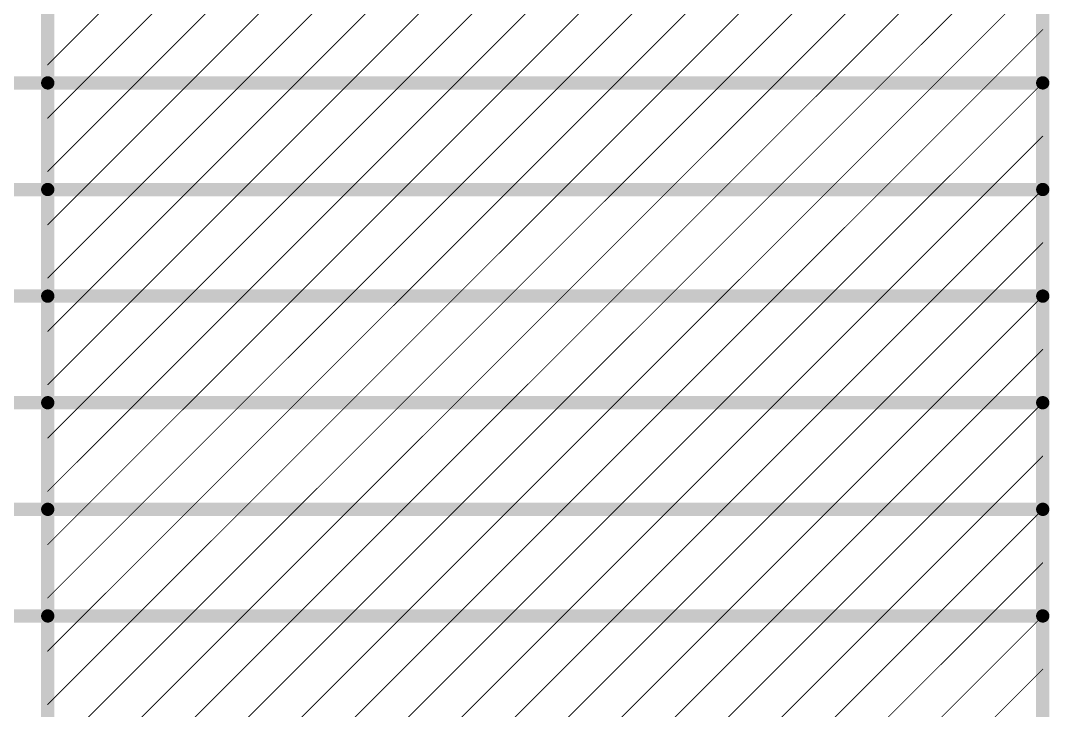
# Model space of a CAD drawing. Header units: inches. Extents: x -6 to 283, y -12 to 154.
# Drawn here: x 92.11 to 121.52, y 114.94 to 134.67 of the extents above; entities that cross this region are included whole.
import ezdxf

# ---------------------------------------------------------------- set-up
doc = ezdxf.new("R2010")
doc.units = ezdxf.units.IN
doc.layers.add('Dimensions', color=6, linetype='Continuous')

msp = doc.modelspace()

# ---------------------------------------------------------------- linework, layer by layer
at = {"layer": 'Dimensions'}
for points in [[(92.889, 74.974, 0.381, 0.381, 0), (92.889, 154.222, 0.381, 0.381, 0)], [(121.329, 74.974, 0.381, 0.381, 0), (121.329, 154.222, 0.381, 0.381, 0)], [(92.889, 133.402, 0.0254, 0.0254, 0), (95.421, 135.934, 0.0254, 0.0254, 0)], [(93.897, 132.886, 0.0254, 0.0254, 0), (96.945, 135.934, 0.0254, 0.0254, 0)], [(95.421, 132.886, 0.0254, 0.0254, 0), (98.469, 135.934, 0.0254, 0.0254, 0)], [(96.945, 132.886, 0.0254, 0.0254, 0), (99.993, 135.934, 0.0254, 0.0254, 0)], [(98.469, 132.886, 0.0254, 0.0254, 0), (101.517, 135.934, 0.0254, 0.0254, 0)], [(99.993, 132.886, 0.0254, 0.0254, 0), (103.041, 135.934, 0.0254, 0.0254, 0)], [(101.517, 132.886, 0.0254, 0.0254, 0), (104.565, 135.934, 0.0254, 0.0254, 0)], [(103.041, 132.886, 0.0254, 0.0254, 0), (106.089, 135.934, 0.0254, 0.0254, 0)], [(104.565, 132.886, 0.0254, 0.0254, 0), (107.613, 135.934, 0.0254, 0.0254, 0)], [(106.089, 132.886, 0.0254, 0.0254, 0), (109.137, 135.934, 0.0254, 0.0254, 0)], [(107.613, 132.886, 0.0254, 0.0254, 0), (110.661, 135.934, 0.0254, 0.0254, 0)], [(109.137, 132.886, 0.0254, 0.0254, 0), (112.185, 135.934, 0.0254, 0.0254, 0)], [(110.661, 132.886, 0.0254, 0.0254, 0), (113.709, 135.934, 0.0254, 0.0254, 0)], [(112.185, 132.886, 0.0254, 0.0254, 0), (115.233, 135.934, 0.0254, 0.0254, 0)], [(113.709, 132.886, 0.0254, 0.0254, 0), (116.757, 135.934, 0.0254, 0.0254, 0)], [(115.233, 132.886, 0.0254, 0.0254, 0), (118.281, 135.934, 0.0254, 0.0254, 0)], [(116.757, 132.886, 0.0254, 0.0254, 0), (119.805, 135.934, 0.0254, 0.0254, 0)], [(118.281, 132.886, 0.0254, 0.0254, 0), (121.329, 135.934, 0.0254, 0.0254, 0)], [(119.805, 132.886, 0.0254, 0.0254, 0), (121.329, 134.41, 0.0254, 0.0254, 0)], [(78.415, 132.886, 0.381, 0.381, 0), (92.889, 132.886, 0.381, 0.381, 0)], [(92.889, 132.886, 0.381, 0.381, 0), (121.329, 132.886, 0.381, 0.381, 0)], [(92.889, 130.354, 0.0254, 0.0254, 0), (95.421, 132.886, 0.0254, 0.0254, 0)], [(92.889, 131.878, 0.0254, 0.0254, 0), (93.897, 132.886, 0.0254, 0.0254, 0)], [(93.897, 129.838, 0.0254, 0.0254, 0), (96.945, 132.886, 0.0254, 0.0254, 0)], [(95.421, 129.838, 0.0254, 0.0254, 0), (98.469, 132.886, 0.0254, 0.0254, 0)], [(96.945, 129.838, 0.0254, 0.0254, 0), (99.993, 132.886, 0.0254, 0.0254, 0)], [(98.469, 129.838, 0.0254, 0.0254, 0), (101.517, 132.886, 0.0254, 0.0254, 0)], [(99.993, 129.838, 0.0254, 0.0254, 0), (103.041, 132.886, 0.0254, 0.0254, 0)], [(101.517, 129.838, 0.0254, 0.0254, 0), (104.565, 132.886, 0.0254, 0.0254, 0)], [(103.041, 129.838, 0.0254, 0.0254, 0), (106.089, 132.886, 0.0254, 0.0254, 0)], [(104.565, 129.838, 0.0254, 0.0254, 0), (107.613, 132.886, 0.0254, 0.0254, 0)], [(106.089, 129.838, 0.0254, 0.0254, 0), (109.137, 132.886, 0.0254, 0.0254, 0)], [(107.613, 129.838, 0.0254, 0.0254, 0), (110.661, 132.886, 0.0254, 0.0254, 0)], [(109.137, 129.838, 0.0254, 0.0254, 0), (112.185, 132.886, 0.0254, 0.0254, 0)], [(110.661, 129.838, 0.0254, 0.0254, 0), (113.709, 132.886, 0.0254, 0.0254, 0)], [(112.185, 129.838, 0.0254, 0.0254, 0), (115.233, 132.886, 0.0254, 0.0254, 0)], [(113.709, 129.838, 0.0254, 0.0254, 0), (116.757, 132.886, 0.0254, 0.0254, 0)], [(115.233, 129.838, 0.0254, 0.0254, 0), (118.281, 132.886, 0.0254, 0.0254, 0)], [(116.757, 129.838, 0.0254, 0.0254, 0), (119.805, 132.886, 0.0254, 0.0254, 0)], [(118.281, 129.838, 0.0254, 0.0254, 0), (121.329, 132.886, 0.0254, 0.0254, 0)], [(119.805, 129.838, 0.0254, 0.0254, 0), (121.329, 131.362, 0.0254, 0.0254, 0)], [(78.415, 129.838, 0.381, 0.381, 0), (92.889, 129.838, 0.381, 0.381, 0)], [(92.889, 129.838, 0.381, 0.381, 0), (121.329, 129.838, 0.381, 0.381, 0)], [(92.889, 127.306, 0.0254, 0.0254, 0), (95.421, 129.838, 0.0254, 0.0254, 0)], [(92.889, 128.83, 0.0254, 0.0254, 0), (93.897, 129.838, 0.0254, 0.0254, 0)], [(93.897, 126.79, 0.0254, 0.0254, 0), (96.945, 129.838, 0.0254, 0.0254, 0)], [(95.421, 126.79, 0.0254, 0.0254, 0), (98.469, 129.838, 0.0254, 0.0254, 0)], [(96.945, 126.79, 0.0254, 0.0254, 0), (99.993, 129.838, 0.0254, 0.0254, 0)], [(98.469, 126.79, 0.0254, 0.0254, 0), (101.517, 129.838, 0.0254, 0.0254, 0)], [(99.993, 126.79, 0.0254, 0.0254, 0), (103.041, 129.838, 0.0254, 0.0254, 0)], [(101.517, 126.79, 0.0254, 0.0254, 0), (104.565, 129.838, 0.0254, 0.0254, 0)], [(103.041, 126.79, 0.0254, 0.0254, 0), (106.089, 129.838, 0.0254, 0.0254, 0)], [(104.565, 126.79, 0.0254, 0.0254, 0), (107.613, 129.838, 0.0254, 0.0254, 0)], [(106.089, 126.79, 0.0254, 0.0254, 0), (109.137, 129.838, 0.0254, 0.0254, 0)], [(107.613, 126.79, 0.0254, 0.0254, 0), (110.661, 129.838, 0.0254, 0.0254, 0)], [(109.137, 126.79, 0.0254, 0.0254, 0), (112.185, 129.838, 0.0254, 0.0254, 0)], [(110.661, 126.79, 0.0254, 0.0254, 0), (113.709, 129.838, 0.0254, 0.0254, 0)], [(112.185, 126.79, 0.0254, 0.0254, 0), (115.233, 129.838, 0.0254, 0.0254, 0)], [(113.709, 126.79, 0.0254, 0.0254, 0), (116.757, 129.838, 0.0254, 0.0254, 0)], [(115.233, 126.79, 0.0254, 0.0254, 0), (118.281, 129.838, 0.0254, 0.0254, 0)], [(116.757, 126.79, 0.0254, 0.0254, 0), (119.805, 129.838, 0.0254, 0.0254, 0)], [(118.281, 126.79, 0.0254, 0.0254, 0), (121.329, 129.838, 0.0254, 0.0254, 0)], [(119.805, 126.79, 0.0254, 0.0254, 0), (121.329, 128.314, 0.0254, 0.0254, 0)], [(78.415, 126.79, 0.381, 0.381, 0), (92.889, 126.79, 0.381, 0.381, 0)], [(92.889, 126.79, 0.381, 0.381, 0), (121.329, 126.79, 0.381, 0.381, 0)], [(92.889, 124.258, 0.0254, 0.0254, 0), (95.421, 126.79, 0.0254, 0.0254, 0)], [(92.889, 125.782, 0.0254, 0.0254, 0), (93.897, 126.79, 0.0254, 0.0254, 0)], [(93.897, 123.742, 0.0254, 0.0254, 0), (96.945, 126.79, 0.0254, 0.0254, 0)], [(95.421, 123.742, 0.0254, 0.0254, 0), (98.469, 126.79, 0.0254, 0.0254, 0)], [(96.945, 123.742, 0.0254, 0.0254, 0), (99.993, 126.79, 0.0254, 0.0254, 0)], [(98.469, 123.742, 0.0254, 0.0254, 0), (101.517, 126.79, 0.0254, 0.0254, 0)], [(99.993, 123.742, 0.0254, 0.0254, 0), (103.041, 126.79, 0.0254, 0.0254, 0)], [(101.517, 123.742, 0.0254, 0.0254, 0), (104.565, 126.79, 0.0254, 0.0254, 0)], [(103.041, 123.742, 0.0254, 0.0254, 0), (106.089, 126.79, 0.0254, 0.0254, 0)], [(104.565, 123.742, 0.0254, 0.0254, 0), (107.613, 126.79, 0.0254, 0.0254, 0)], [(106.089, 123.742, 0.0254, 0.0254, 0), (109.137, 126.79, 0.0254, 0.0254, 0)], [(107.613, 123.742, 0.0254, 0.0254, 0), (110.661, 126.79, 0.0254, 0.0254, 0)], [(109.137, 123.742, 0.0254, 0.0254, 0), (112.185, 126.79, 0.0254, 0.0254, 0)], [(110.661, 123.742, 0.0254, 0.0254, 0), (113.709, 126.79, 0.0254, 0.0254, 0)], [(112.185, 123.742, 0.0254, 0.0254, 0), (115.233, 126.79, 0.0254, 0.0254, 0)], [(113.709, 123.742, 0.0254, 0.0254, 0), (116.757, 126.79, 0.0254, 0.0254, 0)], [(115.233, 123.742, 0.0254, 0.0254, 0), (118.281, 126.79, 0.0254, 0.0254, 0)], [(116.757, 123.742, 0.0254, 0.0254, 0), (119.805, 126.79, 0.0254, 0.0254, 0)], [(118.281, 123.742, 0.0254, 0.0254, 0), (121.329, 126.79, 0.0254, 0.0254, 0)], [(119.805, 123.742, 0.0254, 0.0254, 0), (121.329, 125.266, 0.0254, 0.0254, 0)], [(78.415, 123.742, 0.381, 0.381, 0), (92.889, 123.742, 0.381, 0.381, 0)], [(92.889, 123.742, 0.381, 0.381, 0), (121.329, 123.742, 0.381, 0.381, 0)], [(92.889, 121.21, 0.0254, 0.0254, 0), (95.421, 123.742, 0.0254, 0.0254, 0)], [(92.889, 122.734, 0.0254, 0.0254, 0), (93.897, 123.742, 0.0254, 0.0254, 0)], [(93.897, 120.694, 0.0254, 0.0254, 0), (96.945, 123.742, 0.0254, 0.0254, 0)], [(95.421, 120.694, 0.0254, 0.0254, 0), (98.469, 123.742, 0.0254, 0.0254, 0)], [(96.945, 120.694, 0.0254, 0.0254, 0), (99.993, 123.742, 0.0254, 0.0254, 0)], [(98.469, 120.694, 0.0254, 0.0254, 0), (101.517, 123.742, 0.0254, 0.0254, 0)], [(99.993, 120.694, 0.0254, 0.0254, 0), (103.041, 123.742, 0.0254, 0.0254, 0)], [(101.517, 120.694, 0.0254, 0.0254, 0), (104.565, 123.742, 0.0254, 0.0254, 0)], [(103.041, 120.694, 0.0254, 0.0254, 0), (106.089, 123.742, 0.0254, 0.0254, 0)], [(104.565, 120.694, 0.0254, 0.0254, 0), (107.613, 123.742, 0.0254, 0.0254, 0)], [(106.089, 120.694, 0.0254, 0.0254, 0), (109.137, 123.742, 0.0254, 0.0254, 0)], [(107.613, 120.694, 0.0254, 0.0254, 0), (110.661, 123.742, 0.0254, 0.0254, 0)], [(109.137, 120.694, 0.0254, 0.0254, 0), (112.185, 123.742, 0.0254, 0.0254, 0)], [(110.661, 120.694, 0.0254, 0.0254, 0), (113.709, 123.742, 0.0254, 0.0254, 0)], [(112.185, 120.694, 0.0254, 0.0254, 0), (115.233, 123.742, 0.0254, 0.0254, 0)], [(113.709, 120.694, 0.0254, 0.0254, 0), (116.757, 123.742, 0.0254, 0.0254, 0)], [(115.233, 120.694, 0.0254, 0.0254, 0), (118.281, 123.742, 0.0254, 0.0254, 0)], [(116.757, 120.694, 0.0254, 0.0254, 0), (119.805, 123.742, 0.0254, 0.0254, 0)], [(118.281, 120.694, 0.0254, 0.0254, 0), (121.329, 123.742, 0.0254, 0.0254, 0)], [(119.805, 120.694, 0.0254, 0.0254, 0), (121.329, 122.218, 0.0254, 0.0254, 0)], [(78.415, 120.694, 0.381, 0.381, 0), (92.889, 120.694, 0.381, 0.381, 0)], [(92.889, 120.694, 0.381, 0.381, 0), (121.329, 120.694, 0.381, 0.381, 0)], [(92.889, 118.162, 0.0254, 0.0254, 0), (95.421, 120.694, 0.0254, 0.0254, 0)], [(92.889, 119.686, 0.0254, 0.0254, 0), (93.897, 120.694, 0.0254, 0.0254, 0)], [(93.897, 117.646, 0.0254, 0.0254, 0), (96.945, 120.694, 0.0254, 0.0254, 0)], [(95.421, 117.646, 0.0254, 0.0254, 0), (98.469, 120.694, 0.0254, 0.0254, 0)], [(96.945, 117.646, 0.0254, 0.0254, 0), (99.993, 120.694, 0.0254, 0.0254, 0)], [(98.469, 117.646, 0.0254, 0.0254, 0), (101.517, 120.694, 0.0254, 0.0254, 0)], [(99.993, 117.646, 0.0254, 0.0254, 0), (103.041, 120.694, 0.0254, 0.0254, 0)], [(101.517, 117.646, 0.0254, 0.0254, 0), (104.565, 120.694, 0.0254, 0.0254, 0)], [(103.041, 117.646, 0.0254, 0.0254, 0), (106.089, 120.694, 0.0254, 0.0254, 0)], [(104.565, 117.646, 0.0254, 0.0254, 0), (107.613, 120.694, 0.0254, 0.0254, 0)], [(106.089, 117.646, 0.0254, 0.0254, 0), (109.137, 120.694, 0.0254, 0.0254, 0)], [(107.613, 117.646, 0.0254, 0.0254, 0), (110.661, 120.694, 0.0254, 0.0254, 0)], [(109.137, 117.646, 0.0254, 0.0254, 0), (112.185, 120.694, 0.0254, 0.0254, 0)], [(110.661, 117.646, 0.0254, 0.0254, 0), (113.709, 120.694, 0.0254, 0.0254, 0)], [(112.185, 117.646, 0.0254, 0.0254, 0), (115.233, 120.694, 0.0254, 0.0254, 0)], [(113.709, 117.646, 0.0254, 0.0254, 0), (116.757, 120.694, 0.0254, 0.0254, 0)], [(115.233, 117.646, 0.0254, 0.0254, 0), (118.281, 120.694, 0.0254, 0.0254, 0)], [(116.757, 117.646, 0.0254, 0.0254, 0), (119.805, 120.694, 0.0254, 0.0254, 0)], [(118.281, 117.646, 0.0254, 0.0254, 0), (121.329, 120.694, 0.0254, 0.0254, 0)], [(119.805, 117.646, 0.0254, 0.0254, 0), (121.329, 119.17, 0.0254, 0.0254, 0)], [(78.415, 117.646, 0.381, 0.381, 0), (92.889, 117.646, 0.381, 0.381, 0)], [(92.889, 117.646, 0.381, 0.381, 0), (121.329, 117.646, 0.381, 0.381, 0)], [(92.889, 115.114, 0.0254, 0.0254, 0), (95.421, 117.646, 0.0254, 0.0254, 0)], [(92.889, 116.638, 0.0254, 0.0254, 0), (93.897, 117.646, 0.0254, 0.0254, 0)], [(93.897, 114.598, 0.0254, 0.0254, 0), (96.945, 117.646, 0.0254, 0.0254, 0)], [(95.421, 114.598, 0.0254, 0.0254, 0), (98.469, 117.646, 0.0254, 0.0254, 0)], [(96.945, 114.598, 0.0254, 0.0254, 0), (99.993, 117.646, 0.0254, 0.0254, 0)], [(98.469, 114.598, 0.0254, 0.0254, 0), (101.517, 117.646, 0.0254, 0.0254, 0)], [(99.993, 114.598, 0.0254, 0.0254, 0), (103.041, 117.646, 0.0254, 0.0254, 0)], [(101.517, 114.598, 0.0254, 0.0254, 0), (104.565, 117.646, 0.0254, 0.0254, 0)], [(103.041, 114.598, 0.0254, 0.0254, 0), (106.089, 117.646, 0.0254, 0.0254, 0)], [(104.565, 114.598, 0.0254, 0.0254, 0), (107.613, 117.646, 0.0254, 0.0254, 0)], [(106.089, 114.598, 0.0254, 0.0254, 0), (109.137, 117.646, 0.0254, 0.0254, 0)], [(107.613, 114.598, 0.0254, 0.0254, 0), (110.661, 117.646, 0.0254, 0.0254, 0)], [(109.137, 114.598, 0.0254, 0.0254, 0), (112.185, 117.646, 0.0254, 0.0254, 0)], [(110.661, 114.598, 0.0254, 0.0254, 0), (113.709, 117.646, 0.0254, 0.0254, 0)], [(112.185, 114.598, 0.0254, 0.0254, 0), (115.233, 117.646, 0.0254, 0.0254, 0)], [(113.709, 114.598, 0.0254, 0.0254, 0), (116.757, 117.646, 0.0254, 0.0254, 0)], [(115.233, 114.598, 0.0254, 0.0254, 0), (118.281, 117.646, 0.0254, 0.0254, 0)], [(116.757, 114.598, 0.0254, 0.0254, 0), (119.805, 117.646, 0.0254, 0.0254, 0)], [(118.281, 114.598, 0.0254, 0.0254, 0), (121.329, 117.646, 0.0254, 0.0254, 0)], [(119.805, 114.598, 0.0254, 0.0254, 0), (121.329, 116.122, 0.0254, 0.0254, 0)]]:
    msp.add_lwpolyline(points, format="xyseb", dxfattribs=at)
for points in [[(121.323, 134.41, 0.0127, 0.0127, 1), (121.335, 134.41, 0.0127, 0.0127, 1)], [(92.883, 133.402, 0.0127, 0.0127, 1), (92.895, 133.402, 0.0127, 0.0127, 1)], [(92.794, 132.886, 0.191, 0.191, 1), (92.984, 132.886, 0.191, 0.191, 1)], [(92.794, 132.886, 0.191, 0.191, 1), (92.984, 132.886, 0.191, 0.191, 1)], [(121.234, 132.886, 0.191, 0.191, 1), (121.424, 132.886, 0.191, 0.191, 1)], [(93.891, 132.886, 0.0127, 0.0127, 1), (93.903, 132.886, 0.0127, 0.0127, 1)], [(93.891, 132.886, 0.0127, 0.0127, 1), (93.903, 132.886, 0.0127, 0.0127, 1)], [(95.415, 132.886, 0.0127, 0.0127, 1), (95.427, 132.886, 0.0127, 0.0127, 1)], [(95.415, 132.886, 0.0127, 0.0127, 1), (95.427, 132.886, 0.0127, 0.0127, 1)], [(96.939, 132.886, 0.0127, 0.0127, 1), (96.951, 132.886, 0.0127, 0.0127, 1)], [(96.939, 132.886, 0.0127, 0.0127, 1), (96.951, 132.886, 0.0127, 0.0127, 1)], [(98.463, 132.886, 0.0127, 0.0127, 1), (98.475, 132.886, 0.0127, 0.0127, 1)], [(98.463, 132.886, 0.0127, 0.0127, 1), (98.475, 132.886, 0.0127, 0.0127, 1)], [(99.987, 132.886, 0.0127, 0.0127, 1), (99.999, 132.886, 0.0127, 0.0127, 1)], [(99.987, 132.886, 0.0127, 0.0127, 1), (99.999, 132.886, 0.0127, 0.0127, 1)], [(101.511, 132.886, 0.0127, 0.0127, 1), (101.523, 132.886, 0.0127, 0.0127, 1)], [(101.511, 132.886, 0.0127, 0.0127, 1), (101.523, 132.886, 0.0127, 0.0127, 1)], [(103.035, 132.886, 0.0127, 0.0127, 1), (103.047, 132.886, 0.0127, 0.0127, 1)], [(103.035, 132.886, 0.0127, 0.0127, 1), (103.047, 132.886, 0.0127, 0.0127, 1)], [(104.559, 132.886, 0.0127, 0.0127, 1), (104.571, 132.886, 0.0127, 0.0127, 1)], [(104.559, 132.886, 0.0127, 0.0127, 1), (104.571, 132.886, 0.0127, 0.0127, 1)], [(106.083, 132.886, 0.0127, 0.0127, 1), (106.095, 132.886, 0.0127, 0.0127, 1)], [(106.083, 132.886, 0.0127, 0.0127, 1), (106.095, 132.886, 0.0127, 0.0127, 1)], [(107.607, 132.886, 0.0127, 0.0127, 1), (107.619, 132.886, 0.0127, 0.0127, 1)], [(107.607, 132.886, 0.0127, 0.0127, 1), (107.619, 132.886, 0.0127, 0.0127, 1)], [(109.131, 132.886, 0.0127, 0.0127, 1), (109.143, 132.886, 0.0127, 0.0127, 1)], [(109.131, 132.886, 0.0127, 0.0127, 1), (109.143, 132.886, 0.0127, 0.0127, 1)], [(110.655, 132.886, 0.0127, 0.0127, 1), (110.667, 132.886, 0.0127, 0.0127, 1)], [(110.655, 132.886, 0.0127, 0.0127, 1), (110.667, 132.886, 0.0127, 0.0127, 1)], [(112.179, 132.886, 0.0127, 0.0127, 1), (112.191, 132.886, 0.0127, 0.0127, 1)], [(112.179, 132.886, 0.0127, 0.0127, 1), (112.191, 132.886, 0.0127, 0.0127, 1)], [(113.703, 132.886, 0.0127, 0.0127, 1), (113.715, 132.886, 0.0127, 0.0127, 1)], [(113.703, 132.886, 0.0127, 0.0127, 1), (113.715, 132.886, 0.0127, 0.0127, 1)], [(115.227, 132.886, 0.0127, 0.0127, 1), (115.239, 132.886, 0.0127, 0.0127, 1)], [(115.227, 132.886, 0.0127, 0.0127, 1), (115.239, 132.886, 0.0127, 0.0127, 1)], [(116.751, 132.886, 0.0127, 0.0127, 1), (116.763, 132.886, 0.0127, 0.0127, 1)], [(116.751, 132.886, 0.0127, 0.0127, 1), (116.763, 132.886, 0.0127, 0.0127, 1)], [(118.275, 132.886, 0.0127, 0.0127, 1), (118.287, 132.886, 0.0127, 0.0127, 1)], [(118.275, 132.886, 0.0127, 0.0127, 1), (118.287, 132.886, 0.0127, 0.0127, 1)], [(119.799, 132.886, 0.0127, 0.0127, 1), (119.811, 132.886, 0.0127, 0.0127, 1)], [(119.799, 132.886, 0.0127, 0.0127, 1), (119.811, 132.886, 0.0127, 0.0127, 1)], [(121.323, 132.886, 0.0127, 0.0127, 1), (121.335, 132.886, 0.0127, 0.0127, 1)], [(92.883, 131.878, 0.0127, 0.0127, 1), (92.895, 131.878, 0.0127, 0.0127, 1)], [(121.323, 131.362, 0.0127, 0.0127, 1), (121.335, 131.362, 0.0127, 0.0127, 1)], [(92.883, 130.354, 0.0127, 0.0127, 1), (92.895, 130.354, 0.0127, 0.0127, 1)], [(92.794, 129.838, 0.191, 0.191, 1), (92.984, 129.838, 0.191, 0.191, 1)], [(92.794, 129.838, 0.191, 0.191, 1), (92.984, 129.838, 0.191, 0.191, 1)], [(121.234, 129.838, 0.191, 0.191, 1), (121.424, 129.838, 0.191, 0.191, 1)], [(93.891, 129.838, 0.0127, 0.0127, 1), (93.903, 129.838, 0.0127, 0.0127, 1)], [(93.891, 129.838, 0.0127, 0.0127, 1), (93.903, 129.838, 0.0127, 0.0127, 1)], [(95.415, 129.838, 0.0127, 0.0127, 1), (95.427, 129.838, 0.0127, 0.0127, 1)], [(95.415, 129.838, 0.0127, 0.0127, 1), (95.427, 129.838, 0.0127, 0.0127, 1)], [(96.939, 129.838, 0.0127, 0.0127, 1), (96.951, 129.838, 0.0127, 0.0127, 1)], [(96.939, 129.838, 0.0127, 0.0127, 1), (96.951, 129.838, 0.0127, 0.0127, 1)], [(98.463, 129.838, 0.0127, 0.0127, 1), (98.475, 129.838, 0.0127, 0.0127, 1)], [(98.463, 129.838, 0.0127, 0.0127, 1), (98.475, 129.838, 0.0127, 0.0127, 1)], [(99.987, 129.838, 0.0127, 0.0127, 1), (99.999, 129.838, 0.0127, 0.0127, 1)], [(99.987, 129.838, 0.0127, 0.0127, 1), (99.999, 129.838, 0.0127, 0.0127, 1)], [(101.511, 129.838, 0.0127, 0.0127, 1), (101.523, 129.838, 0.0127, 0.0127, 1)], [(101.511, 129.838, 0.0127, 0.0127, 1), (101.523, 129.838, 0.0127, 0.0127, 1)], [(103.035, 129.838, 0.0127, 0.0127, 1), (103.047, 129.838, 0.0127, 0.0127, 1)], [(103.035, 129.838, 0.0127, 0.0127, 1), (103.047, 129.838, 0.0127, 0.0127, 1)], [(104.559, 129.838, 0.0127, 0.0127, 1), (104.571, 129.838, 0.0127, 0.0127, 1)], [(104.559, 129.838, 0.0127, 0.0127, 1), (104.571, 129.838, 0.0127, 0.0127, 1)], [(106.083, 129.838, 0.0127, 0.0127, 1), (106.095, 129.838, 0.0127, 0.0127, 1)], [(106.083, 129.838, 0.0127, 0.0127, 1), (106.095, 129.838, 0.0127, 0.0127, 1)], [(107.607, 129.838, 0.0127, 0.0127, 1), (107.619, 129.838, 0.0127, 0.0127, 1)], [(107.607, 129.838, 0.0127, 0.0127, 1), (107.619, 129.838, 0.0127, 0.0127, 1)], [(109.131, 129.838, 0.0127, 0.0127, 1), (109.143, 129.838, 0.0127, 0.0127, 1)], [(109.131, 129.838, 0.0127, 0.0127, 1), (109.143, 129.838, 0.0127, 0.0127, 1)], [(110.655, 129.838, 0.0127, 0.0127, 1), (110.667, 129.838, 0.0127, 0.0127, 1)], [(110.655, 129.838, 0.0127, 0.0127, 1), (110.667, 129.838, 0.0127, 0.0127, 1)], [(112.179, 129.838, 0.0127, 0.0127, 1), (112.191, 129.838, 0.0127, 0.0127, 1)], [(112.179, 129.838, 0.0127, 0.0127, 1), (112.191, 129.838, 0.0127, 0.0127, 1)], [(113.703, 129.838, 0.0127, 0.0127, 1), (113.715, 129.838, 0.0127, 0.0127, 1)], [(113.703, 129.838, 0.0127, 0.0127, 1), (113.715, 129.838, 0.0127, 0.0127, 1)], [(115.227, 129.838, 0.0127, 0.0127, 1), (115.239, 129.838, 0.0127, 0.0127, 1)], [(115.227, 129.838, 0.0127, 0.0127, 1), (115.239, 129.838, 0.0127, 0.0127, 1)], [(116.751, 129.838, 0.0127, 0.0127, 1), (116.763, 129.838, 0.0127, 0.0127, 1)], [(116.751, 129.838, 0.0127, 0.0127, 1), (116.763, 129.838, 0.0127, 0.0127, 1)], [(118.275, 129.838, 0.0127, 0.0127, 1), (118.287, 129.838, 0.0127, 0.0127, 1)], [(118.275, 129.838, 0.0127, 0.0127, 1), (118.287, 129.838, 0.0127, 0.0127, 1)], [(119.799, 129.838, 0.0127, 0.0127, 1), (119.811, 129.838, 0.0127, 0.0127, 1)], [(119.799, 129.838, 0.0127, 0.0127, 1), (119.811, 129.838, 0.0127, 0.0127, 1)], [(121.323, 129.838, 0.0127, 0.0127, 1), (121.335, 129.838, 0.0127, 0.0127, 1)], [(92.883, 128.83, 0.0127, 0.0127, 1), (92.895, 128.83, 0.0127, 0.0127, 1)], [(121.323, 128.314, 0.0127, 0.0127, 1), (121.335, 128.314, 0.0127, 0.0127, 1)], [(92.883, 127.306, 0.0127, 0.0127, 1), (92.895, 127.306, 0.0127, 0.0127, 1)], [(92.794, 126.79, 0.191, 0.191, 1), (92.984, 126.79, 0.191, 0.191, 1)], [(92.794, 126.79, 0.191, 0.191, 1), (92.984, 126.79, 0.191, 0.191, 1)], [(93.891, 126.79, 0.0127, 0.0127, 1), (93.903, 126.79, 0.0127, 0.0127, 1)], [(93.891, 126.79, 0.0127, 0.0127, 1), (93.903, 126.79, 0.0127, 0.0127, 1)], [(95.415, 126.79, 0.0127, 0.0127, 1), (95.427, 126.79, 0.0127, 0.0127, 1)], [(95.415, 126.79, 0.0127, 0.0127, 1), (95.427, 126.79, 0.0127, 0.0127, 1)], [(96.939, 126.79, 0.0127, 0.0127, 1), (96.951, 126.79, 0.0127, 0.0127, 1)], [(96.939, 126.79, 0.0127, 0.0127, 1), (96.951, 126.79, 0.0127, 0.0127, 1)], [(98.463, 126.79, 0.0127, 0.0127, 1), (98.475, 126.79, 0.0127, 0.0127, 1)], [(98.463, 126.79, 0.0127, 0.0127, 1), (98.475, 126.79, 0.0127, 0.0127, 1)], [(99.987, 126.79, 0.0127, 0.0127, 1), (99.999, 126.79, 0.0127, 0.0127, 1)], [(99.987, 126.79, 0.0127, 0.0127, 1), (99.999, 126.79, 0.0127, 0.0127, 1)], [(101.511, 126.79, 0.0127, 0.0127, 1), (101.523, 126.79, 0.0127, 0.0127, 1)], [(101.511, 126.79, 0.0127, 0.0127, 1), (101.523, 126.79, 0.0127, 0.0127, 1)], [(103.035, 126.79, 0.0127, 0.0127, 1), (103.047, 126.79, 0.0127, 0.0127, 1)], [(103.035, 126.79, 0.0127, 0.0127, 1), (103.047, 126.79, 0.0127, 0.0127, 1)], [(104.559, 126.79, 0.0127, 0.0127, 1), (104.571, 126.79, 0.0127, 0.0127, 1)], [(104.559, 126.79, 0.0127, 0.0127, 1), (104.571, 126.79, 0.0127, 0.0127, 1)], [(106.083, 126.79, 0.0127, 0.0127, 1), (106.095, 126.79, 0.0127, 0.0127, 1)], [(106.083, 126.79, 0.0127, 0.0127, 1), (106.095, 126.79, 0.0127, 0.0127, 1)], [(107.607, 126.79, 0.0127, 0.0127, 1), (107.619, 126.79, 0.0127, 0.0127, 1)], [(107.607, 126.79, 0.0127, 0.0127, 1), (107.619, 126.79, 0.0127, 0.0127, 1)], [(109.131, 126.79, 0.0127, 0.0127, 1), (109.143, 126.79, 0.0127, 0.0127, 1)], [(109.131, 126.79, 0.0127, 0.0127, 1), (109.143, 126.79, 0.0127, 0.0127, 1)], [(110.655, 126.79, 0.0127, 0.0127, 1), (110.667, 126.79, 0.0127, 0.0127, 1)], [(110.655, 126.79, 0.0127, 0.0127, 1), (110.667, 126.79, 0.0127, 0.0127, 1)], [(112.179, 126.79, 0.0127, 0.0127, 1), (112.191, 126.79, 0.0127, 0.0127, 1)], [(112.179, 126.79, 0.0127, 0.0127, 1), (112.191, 126.79, 0.0127, 0.0127, 1)], [(113.703, 126.79, 0.0127, 0.0127, 1), (113.715, 126.79, 0.0127, 0.0127, 1)], [(113.703, 126.79, 0.0127, 0.0127, 1), (113.715, 126.79, 0.0127, 0.0127, 1)], [(115.227, 126.79, 0.0127, 0.0127, 1), (115.239, 126.79, 0.0127, 0.0127, 1)], [(115.227, 126.79, 0.0127, 0.0127, 1), (115.239, 126.79, 0.0127, 0.0127, 1)], [(116.751, 126.79, 0.0127, 0.0127, 1), (116.763, 126.79, 0.0127, 0.0127, 1)], [(116.751, 126.79, 0.0127, 0.0127, 1), (116.763, 126.79, 0.0127, 0.0127, 1)], [(118.275, 126.79, 0.0127, 0.0127, 1), (118.287, 126.79, 0.0127, 0.0127, 1)], [(118.275, 126.79, 0.0127, 0.0127, 1), (118.287, 126.79, 0.0127, 0.0127, 1)], [(119.799, 126.79, 0.0127, 0.0127, 1), (119.811, 126.79, 0.0127, 0.0127, 1)], [(119.799, 126.79, 0.0127, 0.0127, 1), (119.811, 126.79, 0.0127, 0.0127, 1)], [(121.234, 126.79, 0.191, 0.191, 1), (121.424, 126.79, 0.191, 0.191, 1)], [(121.323, 126.79, 0.0127, 0.0127, 1), (121.335, 126.79, 0.0127, 0.0127, 1)], [(92.883, 125.782, 0.0127, 0.0127, 1), (92.895, 125.782, 0.0127, 0.0127, 1)], [(121.323, 125.266, 0.0127, 0.0127, 1), (121.335, 125.266, 0.0127, 0.0127, 1)], [(92.883, 124.258, 0.0127, 0.0127, 1), (92.895, 124.258, 0.0127, 0.0127, 1)], [(92.794, 123.742, 0.191, 0.191, 1), (92.984, 123.742, 0.191, 0.191, 1)], [(92.794, 123.742, 0.191, 0.191, 1), (92.984, 123.742, 0.191, 0.191, 1)], [(121.234, 123.742, 0.191, 0.191, 1), (121.424, 123.742, 0.191, 0.191, 1)], [(93.891, 123.742, 0.0127, 0.0127, 1), (93.903, 123.742, 0.0127, 0.0127, 1)], [(93.891, 123.742, 0.0127, 0.0127, 1), (93.903, 123.742, 0.0127, 0.0127, 1)], [(95.415, 123.742, 0.0127, 0.0127, 1), (95.427, 123.742, 0.0127, 0.0127, 1)], [(95.415, 123.742, 0.0127, 0.0127, 1), (95.427, 123.742, 0.0127, 0.0127, 1)], [(96.939, 123.742, 0.0127, 0.0127, 1), (96.951, 123.742, 0.0127, 0.0127, 1)], [(96.939, 123.742, 0.0127, 0.0127, 1), (96.951, 123.742, 0.0127, 0.0127, 1)], [(98.463, 123.742, 0.0127, 0.0127, 1), (98.475, 123.742, 0.0127, 0.0127, 1)], [(98.463, 123.742, 0.0127, 0.0127, 1), (98.475, 123.742, 0.0127, 0.0127, 1)], [(99.987, 123.742, 0.0127, 0.0127, 1), (99.999, 123.742, 0.0127, 0.0127, 1)], [(99.987, 123.742, 0.0127, 0.0127, 1), (99.999, 123.742, 0.0127, 0.0127, 1)], [(101.511, 123.742, 0.0127, 0.0127, 1), (101.523, 123.742, 0.0127, 0.0127, 1)], [(101.511, 123.742, 0.0127, 0.0127, 1), (101.523, 123.742, 0.0127, 0.0127, 1)], [(103.035, 123.742, 0.0127, 0.0127, 1), (103.047, 123.742, 0.0127, 0.0127, 1)], [(103.035, 123.742, 0.0127, 0.0127, 1), (103.047, 123.742, 0.0127, 0.0127, 1)], [(104.559, 123.742, 0.0127, 0.0127, 1), (104.571, 123.742, 0.0127, 0.0127, 1)], [(104.559, 123.742, 0.0127, 0.0127, 1), (104.571, 123.742, 0.0127, 0.0127, 1)], [(106.083, 123.742, 0.0127, 0.0127, 1), (106.095, 123.742, 0.0127, 0.0127, 1)], [(106.083, 123.742, 0.0127, 0.0127, 1), (106.095, 123.742, 0.0127, 0.0127, 1)], [(107.607, 123.742, 0.0127, 0.0127, 1), (107.619, 123.742, 0.0127, 0.0127, 1)], [(107.607, 123.742, 0.0127, 0.0127, 1), (107.619, 123.742, 0.0127, 0.0127, 1)], [(109.131, 123.742, 0.0127, 0.0127, 1), (109.143, 123.742, 0.0127, 0.0127, 1)], [(109.131, 123.742, 0.0127, 0.0127, 1), (109.143, 123.742, 0.0127, 0.0127, 1)], [(110.655, 123.742, 0.0127, 0.0127, 1), (110.667, 123.742, 0.0127, 0.0127, 1)], [(110.655, 123.742, 0.0127, 0.0127, 1), (110.667, 123.742, 0.0127, 0.0127, 1)], [(112.179, 123.742, 0.0127, 0.0127, 1), (112.191, 123.742, 0.0127, 0.0127, 1)], [(112.179, 123.742, 0.0127, 0.0127, 1), (112.191, 123.742, 0.0127, 0.0127, 1)], [(113.703, 123.742, 0.0127, 0.0127, 1), (113.715, 123.742, 0.0127, 0.0127, 1)], [(113.703, 123.742, 0.0127, 0.0127, 1), (113.715, 123.742, 0.0127, 0.0127, 1)], [(115.227, 123.742, 0.0127, 0.0127, 1), (115.239, 123.742, 0.0127, 0.0127, 1)], [(115.227, 123.742, 0.0127, 0.0127, 1), (115.239, 123.742, 0.0127, 0.0127, 1)], [(116.751, 123.742, 0.0127, 0.0127, 1), (116.763, 123.742, 0.0127, 0.0127, 1)], [(116.751, 123.742, 0.0127, 0.0127, 1), (116.763, 123.742, 0.0127, 0.0127, 1)], [(118.275, 123.742, 0.0127, 0.0127, 1), (118.287, 123.742, 0.0127, 0.0127, 1)], [(118.275, 123.742, 0.0127, 0.0127, 1), (118.287, 123.742, 0.0127, 0.0127, 1)], [(119.799, 123.742, 0.0127, 0.0127, 1), (119.811, 123.742, 0.0127, 0.0127, 1)], [(119.799, 123.742, 0.0127, 0.0127, 1), (119.811, 123.742, 0.0127, 0.0127, 1)], [(121.323, 123.742, 0.0127, 0.0127, 1), (121.335, 123.742, 0.0127, 0.0127, 1)], [(92.883, 122.734, 0.0127, 0.0127, 1), (92.895, 122.734, 0.0127, 0.0127, 1)], [(121.323, 122.218, 0.0127, 0.0127, 1), (121.335, 122.218, 0.0127, 0.0127, 1)], [(92.883, 121.21, 0.0127, 0.0127, 1), (92.895, 121.21, 0.0127, 0.0127, 1)], [(92.794, 120.694, 0.191, 0.191, 1), (92.984, 120.694, 0.191, 0.191, 1)], [(92.794, 120.694, 0.191, 0.191, 1), (92.984, 120.694, 0.191, 0.191, 1)], [(121.234, 120.694, 0.191, 0.191, 1), (121.424, 120.694, 0.191, 0.191, 1)], [(93.891, 120.694, 0.0127, 0.0127, 1), (93.903, 120.694, 0.0127, 0.0127, 1)], [(93.891, 120.694, 0.0127, 0.0127, 1), (93.903, 120.694, 0.0127, 0.0127, 1)], [(95.415, 120.694, 0.0127, 0.0127, 1), (95.427, 120.694, 0.0127, 0.0127, 1)], [(95.415, 120.694, 0.0127, 0.0127, 1), (95.427, 120.694, 0.0127, 0.0127, 1)], [(96.939, 120.694, 0.0127, 0.0127, 1), (96.951, 120.694, 0.0127, 0.0127, 1)], [(96.939, 120.694, 0.0127, 0.0127, 1), (96.951, 120.694, 0.0127, 0.0127, 1)], [(98.463, 120.694, 0.0127, 0.0127, 1), (98.475, 120.694, 0.0127, 0.0127, 1)], [(98.463, 120.694, 0.0127, 0.0127, 1), (98.475, 120.694, 0.0127, 0.0127, 1)], [(99.987, 120.694, 0.0127, 0.0127, 1), (99.999, 120.694, 0.0127, 0.0127, 1)], [(99.987, 120.694, 0.0127, 0.0127, 1), (99.999, 120.694, 0.0127, 0.0127, 1)], [(101.511, 120.694, 0.0127, 0.0127, 1), (101.523, 120.694, 0.0127, 0.0127, 1)], [(101.511, 120.694, 0.0127, 0.0127, 1), (101.523, 120.694, 0.0127, 0.0127, 1)], [(103.035, 120.694, 0.0127, 0.0127, 1), (103.047, 120.694, 0.0127, 0.0127, 1)], [(103.035, 120.694, 0.0127, 0.0127, 1), (103.047, 120.694, 0.0127, 0.0127, 1)], [(104.559, 120.694, 0.0127, 0.0127, 1), (104.571, 120.694, 0.0127, 0.0127, 1)], [(104.559, 120.694, 0.0127, 0.0127, 1), (104.571, 120.694, 0.0127, 0.0127, 1)], [(106.083, 120.694, 0.0127, 0.0127, 1), (106.095, 120.694, 0.0127, 0.0127, 1)], [(106.083, 120.694, 0.0127, 0.0127, 1), (106.095, 120.694, 0.0127, 0.0127, 1)], [(107.607, 120.694, 0.0127, 0.0127, 1), (107.619, 120.694, 0.0127, 0.0127, 1)], [(107.607, 120.694, 0.0127, 0.0127, 1), (107.619, 120.694, 0.0127, 0.0127, 1)], [(109.131, 120.694, 0.0127, 0.0127, 1), (109.143, 120.694, 0.0127, 0.0127, 1)], [(109.131, 120.694, 0.0127, 0.0127, 1), (109.143, 120.694, 0.0127, 0.0127, 1)], [(110.655, 120.694, 0.0127, 0.0127, 1), (110.667, 120.694, 0.0127, 0.0127, 1)], [(110.655, 120.694, 0.0127, 0.0127, 1), (110.667, 120.694, 0.0127, 0.0127, 1)], [(112.179, 120.694, 0.0127, 0.0127, 1), (112.191, 120.694, 0.0127, 0.0127, 1)], [(112.179, 120.694, 0.0127, 0.0127, 1), (112.191, 120.694, 0.0127, 0.0127, 1)], [(113.703, 120.694, 0.0127, 0.0127, 1), (113.715, 120.694, 0.0127, 0.0127, 1)], [(113.703, 120.694, 0.0127, 0.0127, 1), (113.715, 120.694, 0.0127, 0.0127, 1)], [(115.227, 120.694, 0.0127, 0.0127, 1), (115.239, 120.694, 0.0127, 0.0127, 1)], [(115.227, 120.694, 0.0127, 0.0127, 1), (115.239, 120.694, 0.0127, 0.0127, 1)], [(116.751, 120.694, 0.0127, 0.0127, 1), (116.763, 120.694, 0.0127, 0.0127, 1)], [(116.751, 120.694, 0.0127, 0.0127, 1), (116.763, 120.694, 0.0127, 0.0127, 1)], [(118.275, 120.694, 0.0127, 0.0127, 1), (118.287, 120.694, 0.0127, 0.0127, 1)], [(118.275, 120.694, 0.0127, 0.0127, 1), (118.287, 120.694, 0.0127, 0.0127, 1)], [(119.799, 120.694, 0.0127, 0.0127, 1), (119.811, 120.694, 0.0127, 0.0127, 1)], [(119.799, 120.694, 0.0127, 0.0127, 1), (119.811, 120.694, 0.0127, 0.0127, 1)], [(121.323, 120.694, 0.0127, 0.0127, 1), (121.335, 120.694, 0.0127, 0.0127, 1)], [(92.883, 119.686, 0.0127, 0.0127, 1), (92.895, 119.686, 0.0127, 0.0127, 1)], [(121.323, 119.17, 0.0127, 0.0127, 1), (121.335, 119.17, 0.0127, 0.0127, 1)], [(92.883, 118.162, 0.0127, 0.0127, 1), (92.895, 118.162, 0.0127, 0.0127, 1)], [(92.794, 117.646, 0.191, 0.191, 1), (92.984, 117.646, 0.191, 0.191, 1)], [(92.794, 117.646, 0.191, 0.191, 1), (92.984, 117.646, 0.191, 0.191, 1)], [(93.891, 117.646, 0.0127, 0.0127, 1), (93.903, 117.646, 0.0127, 0.0127, 1)], [(93.891, 117.646, 0.0127, 0.0127, 1), (93.903, 117.646, 0.0127, 0.0127, 1)], [(95.415, 117.646, 0.0127, 0.0127, 1), (95.427, 117.646, 0.0127, 0.0127, 1)], [(95.415, 117.646, 0.0127, 0.0127, 1), (95.427, 117.646, 0.0127, 0.0127, 1)], [(96.939, 117.646, 0.0127, 0.0127, 1), (96.951, 117.646, 0.0127, 0.0127, 1)], [(96.939, 117.646, 0.0127, 0.0127, 1), (96.951, 117.646, 0.0127, 0.0127, 1)], [(98.463, 117.646, 0.0127, 0.0127, 1), (98.475, 117.646, 0.0127, 0.0127, 1)], [(98.463, 117.646, 0.0127, 0.0127, 1), (98.475, 117.646, 0.0127, 0.0127, 1)], [(99.987, 117.646, 0.0127, 0.0127, 1), (99.999, 117.646, 0.0127, 0.0127, 1)], [(99.987, 117.646, 0.0127, 0.0127, 1), (99.999, 117.646, 0.0127, 0.0127, 1)], [(101.511, 117.646, 0.0127, 0.0127, 1), (101.523, 117.646, 0.0127, 0.0127, 1)], [(101.511, 117.646, 0.0127, 0.0127, 1), (101.523, 117.646, 0.0127, 0.0127, 1)], [(103.035, 117.646, 0.0127, 0.0127, 1), (103.047, 117.646, 0.0127, 0.0127, 1)], [(103.035, 117.646, 0.0127, 0.0127, 1), (103.047, 117.646, 0.0127, 0.0127, 1)], [(104.559, 117.646, 0.0127, 0.0127, 1), (104.571, 117.646, 0.0127, 0.0127, 1)], [(104.559, 117.646, 0.0127, 0.0127, 1), (104.571, 117.646, 0.0127, 0.0127, 1)], [(106.083, 117.646, 0.0127, 0.0127, 1), (106.095, 117.646, 0.0127, 0.0127, 1)], [(106.083, 117.646, 0.0127, 0.0127, 1), (106.095, 117.646, 0.0127, 0.0127, 1)], [(107.607, 117.646, 0.0127, 0.0127, 1), (107.619, 117.646, 0.0127, 0.0127, 1)], [(107.607, 117.646, 0.0127, 0.0127, 1), (107.619, 117.646, 0.0127, 0.0127, 1)], [(109.131, 117.646, 0.0127, 0.0127, 1), (109.143, 117.646, 0.0127, 0.0127, 1)], [(109.131, 117.646, 0.0127, 0.0127, 1), (109.143, 117.646, 0.0127, 0.0127, 1)], [(110.655, 117.646, 0.0127, 0.0127, 1), (110.667, 117.646, 0.0127, 0.0127, 1)], [(110.655, 117.646, 0.0127, 0.0127, 1), (110.667, 117.646, 0.0127, 0.0127, 1)], [(112.179, 117.646, 0.0127, 0.0127, 1), (112.191, 117.646, 0.0127, 0.0127, 1)], [(112.179, 117.646, 0.0127, 0.0127, 1), (112.191, 117.646, 0.0127, 0.0127, 1)], [(113.703, 117.646, 0.0127, 0.0127, 1), (113.715, 117.646, 0.0127, 0.0127, 1)], [(113.703, 117.646, 0.0127, 0.0127, 1), (113.715, 117.646, 0.0127, 0.0127, 1)], [(115.227, 117.646, 0.0127, 0.0127, 1), (115.239, 117.646, 0.0127, 0.0127, 1)], [(115.227, 117.646, 0.0127, 0.0127, 1), (115.239, 117.646, 0.0127, 0.0127, 1)], [(116.751, 117.646, 0.0127, 0.0127, 1), (116.763, 117.646, 0.0127, 0.0127, 1)], [(116.751, 117.646, 0.0127, 0.0127, 1), (116.763, 117.646, 0.0127, 0.0127, 1)], [(118.275, 117.646, 0.0127, 0.0127, 1), (118.287, 117.646, 0.0127, 0.0127, 1)], [(118.275, 117.646, 0.0127, 0.0127, 1), (118.287, 117.646, 0.0127, 0.0127, 1)], [(119.799, 117.646, 0.0127, 0.0127, 1), (119.811, 117.646, 0.0127, 0.0127, 1)], [(119.799, 117.646, 0.0127, 0.0127, 1), (119.811, 117.646, 0.0127, 0.0127, 1)], [(121.234, 117.646, 0.191, 0.191, 1), (121.424, 117.646, 0.191, 0.191, 1)], [(121.323, 117.646, 0.0127, 0.0127, 1), (121.335, 117.646, 0.0127, 0.0127, 1)], [(92.883, 116.638, 0.0127, 0.0127, 1), (92.895, 116.638, 0.0127, 0.0127, 1)], [(121.323, 116.122, 0.0127, 0.0127, 1), (121.335, 116.122, 0.0127, 0.0127, 1)], [(92.883, 115.114, 0.0127, 0.0127, 1), (92.895, 115.114, 0.0127, 0.0127, 1)]]:
    msp.add_lwpolyline(points, format="xyseb", close=True, dxfattribs=at)

doc.saveas('drawing.dxf')
